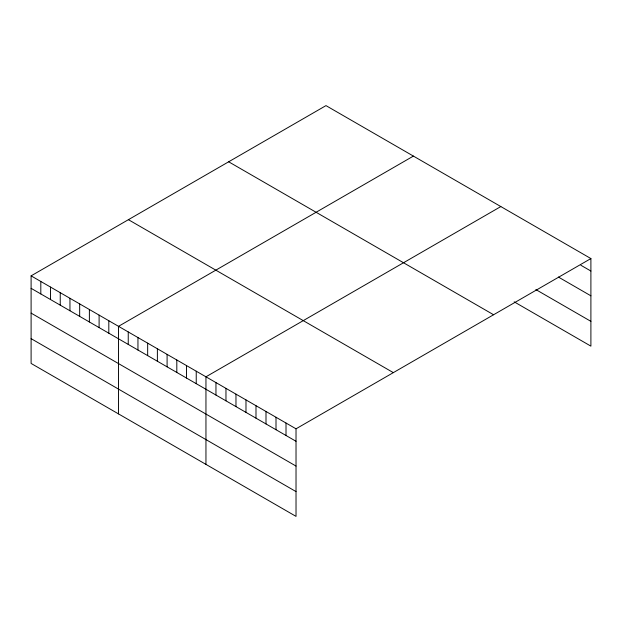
<?xml version="1.0" encoding="UTF-8"?>
<svg xmlns="http://www.w3.org/2000/svg" width="622" height="622" viewBox="0 0 622 622"><rect width="100%" height="100%" fill="white"/><g stroke="black" fill="none" stroke-linecap="round" stroke-linejoin="round"><path stroke-width="0.93" d="M590.9 258.565L296.025 428.815L296.025 516.384L31.1 363.435L31.1 275.857L325.975 105.616L590.9 258.565L590.9 346.143L514.169 301.841M413.405 156.091L118.522 326.332L118.522 413.91M500.827 206.566L205.952 376.808L205.952 464.385M580.894 265.26L590.9 271.036M558.377 277.039L590.9 295.823M535.853 289.572L590.9 321.356M228.671 161.798L493.588 314.748M128.412 219.683L393.329 372.632M31.1 275.857L296.025 428.815M31.1 288.328L296.025 441.278M31.1 313.115L296.025 466.065M31.1 338.648L296.025 491.598M286.011 423.038L286.011 435.501M276.005 417.253L276.005 429.724M265.998 411.476L265.998 423.947M255.992 405.699L255.992 418.171M245.985 399.923L245.985 412.386M235.971 394.146L235.971 406.609M225.965 388.361L225.965 400.832M215.958 382.584L215.958 395.056M196.233 371.202L196.233 383.665M186.522 365.588L186.522 378.059M176.811 359.982L176.811 372.454M167.093 354.377L167.093 366.84M157.382 348.771L157.382 361.234M147.663 343.157L147.663 355.628M137.952 337.552L137.952 350.023M128.241 331.946L128.241 344.409M108.811 320.727L108.811 333.198M99.1 315.121L99.1 327.584M89.381 309.507L89.381 321.978M79.67 303.901L79.67 316.373M69.952 298.296L69.952 310.759M60.241 292.682L60.241 305.153M50.53 287.076L50.53 299.547M40.811 281.471L40.811 293.934"/></g></svg>
